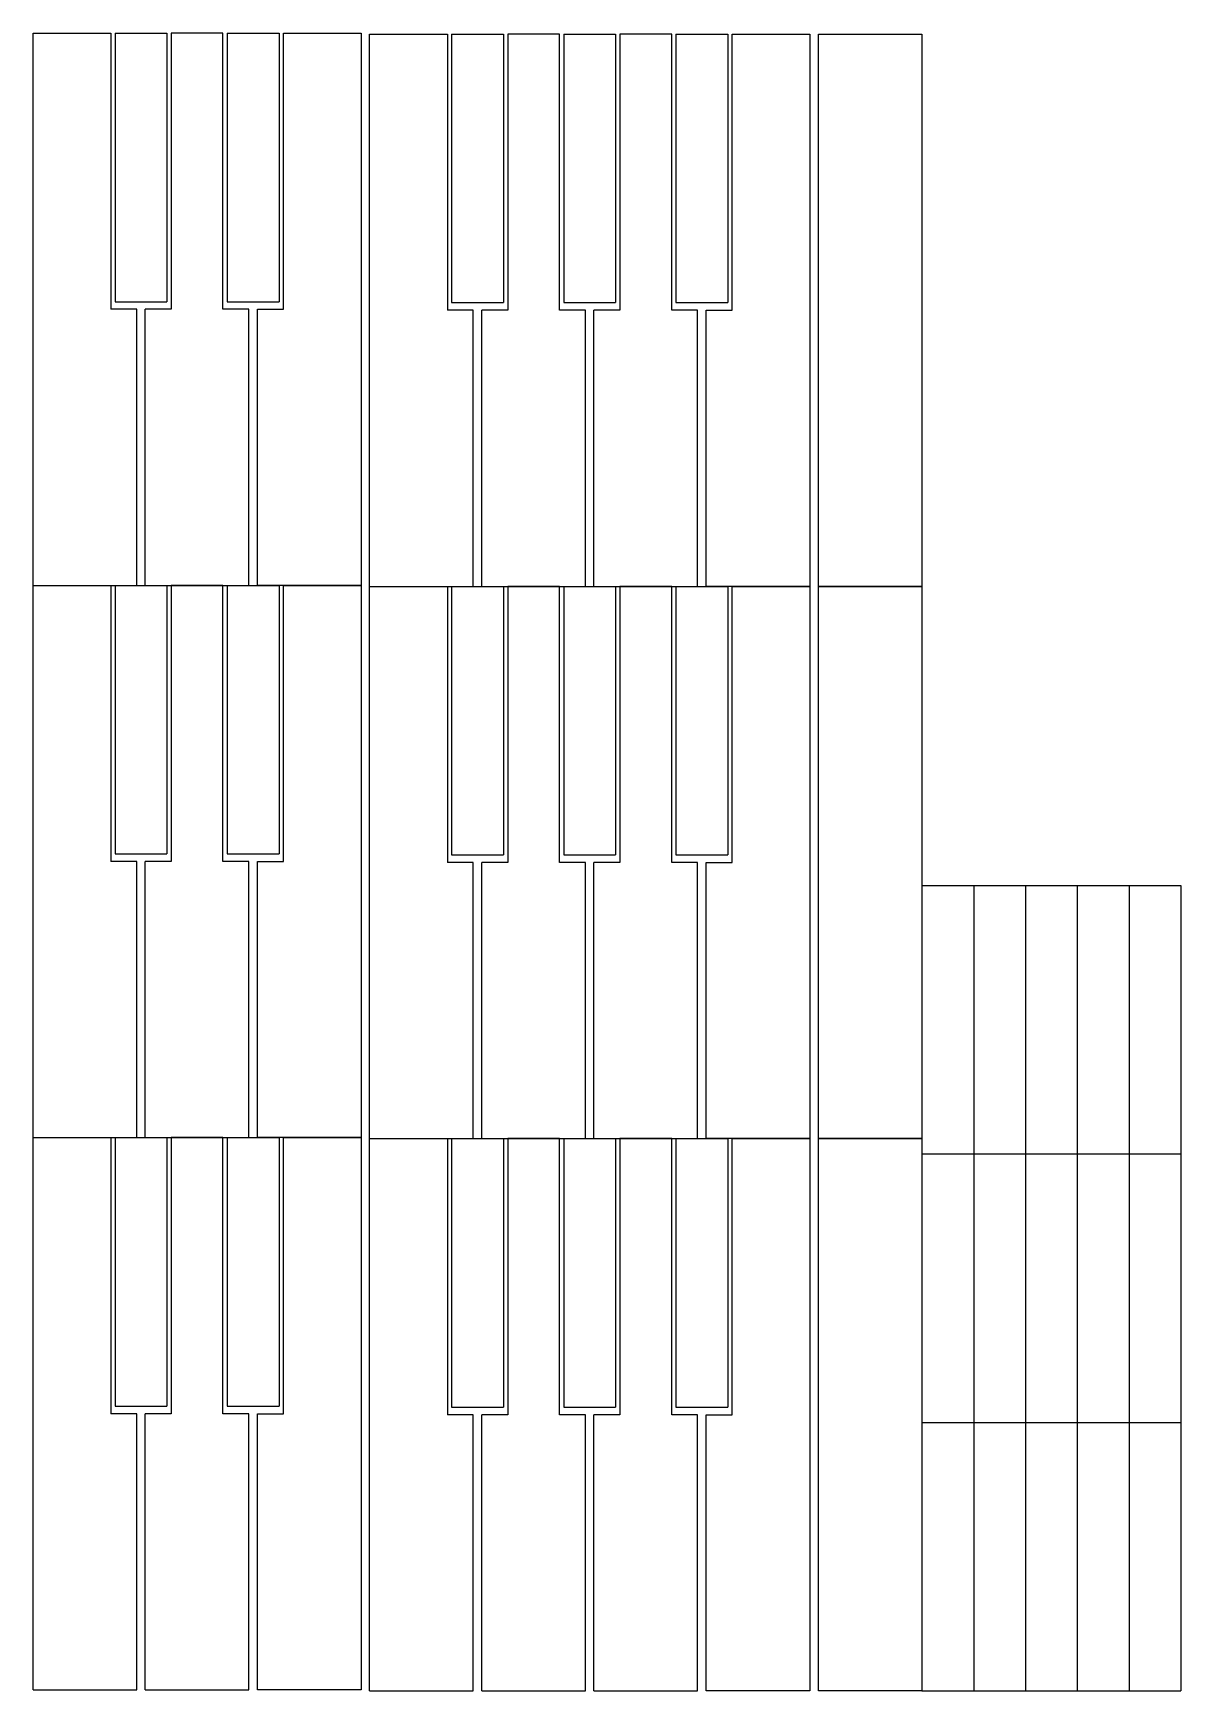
# Model space of a CAD drawing. Header units: inches. Extents: x 0 to 8.3, y 0 to 12.
import ezdxf

# ---------------------------------------------------------------- set-up
doc = ezdxf.new("R2010")
doc.units = ezdxf.units.IN
doc.header["$MEASUREMENT"] = 0

msp = doc.modelspace()

# ---------------------------------------------------------------- linework, layer by layer
for p, q in [((0, 8), (0, 12)), ((0, 12), (0.562, 12)), ((0.562, 12), (0.562, 10)), ((0.594, 12), (0.969, 12)), ((0.594, 12), (0.594, 10.055)), ((0.969, 12), (0.969, 10.055)), ((1.375, 12), (1, 12)), ((1, 12), (1, 10)), ((1.375, 10), (1.375, 12)), ((1.406, 12), (1.781, 12)), ((1.406, 12), (1.406, 10.055)), ((1.781, 12), (1.781, 10.055)), ((1.812, 10), (1.812, 12)), ((1.812, 12), (2.375, 12)), ((2.375, 12), (2.375, 8)), ((2.437, 7.993), (2.437, 11.993)), ((2.437, 11.993), (3, 11.993)), ((3, 11.993), (3, 9.993)), ((3.031, 11.993), (3.406, 11.993)), ((3.031, 11.993), (3.031, 10.049)), ((3.406, 11.993), (3.406, 10.049)), ((3.812, 11.993), (3.437, 11.993)), ((3.437, 11.993), (3.437, 9.993)), ((3.812, 9.993), (3.812, 11.993)), ((3.844, 11.993), (4.219, 11.993)), ((3.844, 11.993), (3.844, 10.049)), ((4.219, 11.993), (4.219, 10.049)), ((4.625, 11.993), (4.25, 11.993)), ((4.25, 11.993), (4.25, 9.993)), ((4.625, 9.993), (4.625, 11.993)), ((4.656, 11.993), (5.031, 11.993)), ((4.656, 11.993), (4.656, 10.049)), ((5.031, 11.993), (5.031, 10.049)), ((5.062, 9.993), (5.062, 11.993)), ((5.062, 11.993), (5.625, 11.993)), ((5.625, 11.993), (5.625, 7.993)), ((5.687, 7.993), (5.687, 11.993)), ((5.687, 11.993), (6.437, 11.993)), ((6.437, 11.993), (6.437, 7.993)), ((0.75, 10), (0.562, 10)), ((0.594, 10.055), (0.969, 10.055)), ((0.75, 8), (0.75, 10)), ((0.812, 8), (0.812, 10)), ((1, 10), (0.812, 10)), ((1.562, 10), (1.375, 10)), ((1.406, 10.055), (1.781, 10.055)), ((1.562, 8), (1.562, 10)), ((1.625, 8), (1.625, 10)), ((1.625, 10), (1.812, 10)), ((3.187, 9.993), (3, 9.993)), ((3.031, 10.049), (3.406, 10.049)), ((3.187, 7.993), (3.187, 9.993)), ((3.25, 7.993), (3.25, 9.993)), ((3.437, 9.993), (3.25, 9.993)), ((4, 9.993), (3.812, 9.993)), ((3.844, 10.049), (4.219, 10.049)), ((4, 7.993), (4, 9.993)), ((4.062, 7.993), (4.062, 9.993)), ((4.25, 9.993), (4.062, 9.993)), ((4.812, 9.993), (4.625, 9.993)), ((4.656, 10.049), (5.031, 10.049)), ((4.812, 7.993), (4.812, 9.993)), ((4.875, 7.993), (4.875, 9.993)), ((4.875, 9.993), (5.062, 9.993)), ((0, 4), (0, 8)), ((0, 8), (0.562, 8)), ((0, 8), (0.75, 8)), ((0.562, 8), (0.562, 6)), ((0.594, 8), (0.969, 8)), ((0.594, 8), (0.594, 6.055)), ((0.812, 8), (1.562, 8)), ((0.969, 8), (0.969, 6.055)), ((1.375, 8), (1, 8)), ((1, 8), (1, 6)), ((1.375, 6), (1.375, 8)), ((1.406, 8), (1.781, 8)), ((1.406, 8), (1.406, 6.055)), ((2.375, 8), (1.625, 8)), ((1.781, 8), (1.781, 6.055)), ((1.812, 6), (1.812, 8)), ((1.812, 8), (2.375, 8)), ((2.375, 8), (2.375, 4)), ((2.437, 3.993), (2.437, 7.993)), ((2.437, 7.993), (3, 7.993)), ((2.437, 7.993), (3.187, 7.993)), ((3, 7.993), (3, 5.993)), ((3.031, 7.993), (3.406, 7.993)), ((3.031, 7.993), (3.031, 6.049)), ((3.25, 7.993), (4, 7.993)), ((3.406, 7.993), (3.406, 6.049)), ((3.812, 7.993), (3.437, 7.993)), ((3.437, 7.993), (3.437, 5.993)), ((3.812, 5.993), (3.812, 7.993)), ((3.844, 7.993), (4.219, 7.993)), ((3.844, 7.993), (3.844, 6.049)), ((4.062, 7.993), (4.812, 7.993)), ((4.219, 7.993), (4.219, 6.049)), ((4.625, 7.993), (4.25, 7.993)), ((4.25, 7.993), (4.25, 5.993)), ((4.625, 5.993), (4.625, 7.993)), ((4.656, 7.993), (5.031, 7.993)), ((4.656, 7.993), (4.656, 6.049)), ((5.625, 7.993), (4.875, 7.993)), ((5.031, 7.993), (5.031, 6.049)), ((5.062, 5.993), (5.062, 7.993)), ((5.062, 7.993), (5.625, 7.993)), ((5.625, 7.993), (5.625, 3.993)), ((5.687, 3.993), (5.687, 7.993)), ((5.687, 7.993), (6.437, 7.993)), ((6.437, 7.993), (5.687, 7.993)), ((6.437, 7.993), (6.437, 3.993)), ((0.594, 6.055), (0.969, 6.055)), ((1.406, 6.055), (1.781, 6.055)), ((3.031, 6.049), (3.406, 6.049)), ((3.844, 6.049), (4.219, 6.049)), ((4.656, 6.049), (5.031, 6.049)), ((0.75, 6), (0.562, 6)), ((0.75, 4), (0.75, 6)), ((0.812, 4), (0.812, 6)), ((1, 6), (0.812, 6)), ((1.562, 6), (1.375, 6)), ((1.562, 4), (1.562, 6)), ((1.625, 4), (1.625, 6)), ((1.625, 6), (1.812, 6)), ((3.187, 5.993), (3, 5.993)), ((3.187, 3.993), (3.187, 5.993)), ((3.25, 3.993), (3.25, 5.993)), ((3.437, 5.993), (3.25, 5.993)), ((4, 5.993), (3.812, 5.993)), ((4, 3.993), (4, 5.993)), ((4.062, 3.993), (4.062, 5.993)), ((4.25, 5.993), (4.062, 5.993)), ((4.812, 5.993), (4.625, 5.993)), ((4.812, 3.993), (4.812, 5.993)), ((4.875, 3.993), (4.875, 5.993)), ((4.875, 5.993), (5.062, 5.993)), ((6.437, 5.827), (6.812, 5.827)), ((6.437, 5.827), (6.437, 3.883)), ((6.812, 5.827), (6.812, 3.883)), ((6.812, 5.827), (7.187, 5.827)), ((6.812, 5.827), (6.812, 3.883)), ((7.187, 5.827), (7.187, 3.883)), ((7.187, 5.827), (7.562, 5.827)), ((7.187, 5.827), (7.187, 3.883)), ((7.562, 5.827), (7.562, 3.883)), ((7.562, 5.827), (7.937, 5.827)), ((7.562, 5.827), (7.562, 3.883)), ((7.937, 5.827), (7.937, 3.883)), ((7.937, 5.827), (8.312, 5.827)), ((7.937, 5.827), (7.937, 3.883)), ((8.312, 5.827), (8.312, 3.883)), ((0, 0), (0, 4)), ((0, 4), (0.562, 4)), ((0, 4), (0.75, 4)), ((0.562, 4), (0.562, 2)), ((0.594, 4), (0.969, 4)), ((0.594, 4), (0.594, 2.055)), ((0.812, 4), (1.562, 4)), ((0.969, 4), (0.969, 2.055)), ((1.375, 4), (1, 4)), ((1, 4), (1, 2)), ((1.375, 2), (1.375, 4)), ((1.406, 4), (1.781, 4)), ((1.406, 4), (1.406, 2.055)), ((2.375, 4), (1.625, 4)), ((1.781, 4), (1.781, 2.055)), ((1.812, 2), (1.812, 4)), ((1.812, 4), (2.375, 4)), ((2.375, 4), (2.375, 0)), ((2.437, -0.007), (2.437, 3.993)), ((2.437, 3.993), (3, 3.993)), ((2.437, 3.993), (3.187, 3.993)), ((3, 3.993), (3, 1.993)), ((3.031, 3.993), (3.406, 3.993)), ((3.031, 3.993), (3.031, 2.049)), ((3.25, 3.993), (4, 3.993)), ((3.406, 3.993), (3.406, 2.049)), ((3.812, 3.993), (3.437, 3.993)), ((3.437, 3.993), (3.437, 1.993)), ((3.812, 1.993), (3.812, 3.993)), ((3.844, 3.993), (4.219, 3.993)), ((3.844, 3.993), (3.844, 2.049)), ((4.062, 3.993), (4.812, 3.993)), ((4.219, 3.993), (4.219, 2.049)), ((4.625, 3.993), (4.25, 3.993)), ((4.25, 3.993), (4.25, 1.993)), ((4.625, 1.993), (4.625, 3.993)), ((4.656, 3.993), (5.031, 3.993)), ((4.656, 3.993), (4.656, 2.049)), ((5.625, 3.993), (4.875, 3.993)), ((5.031, 3.993), (5.031, 2.049)), ((5.062, 1.993), (5.062, 3.993)), ((5.062, 3.993), (5.625, 3.993)), ((5.625, 3.993), (5.625, -0.007)), ((5.687, -0.007), (5.687, 3.993)), ((5.687, 3.993), (6.437, 3.993)), ((6.437, 3.993), (5.687, 3.993)), ((6.437, 3.993), (6.437, -0.007)), ((6.437, 3.883), (6.812, 3.883)), ((6.437, 3.883), (6.437, 1.938)), ((6.437, 3.883), (6.812, 3.883)), ((6.812, 3.883), (6.812, 1.938)), ((6.812, 3.883), (7.187, 3.883)), ((6.812, 3.883), (6.812, 1.938)), ((6.812, 3.883), (7.187, 3.883)), ((7.187, 3.883), (7.187, 1.938)), ((7.187, 3.883), (7.562, 3.883)), ((7.187, 3.883), (7.187, 1.938)), ((7.187, 3.883), (7.562, 3.883)), ((7.562, 3.883), (7.562, 1.938)), ((7.562, 3.883), (7.937, 3.883)), ((7.562, 3.883), (7.562, 1.938)), ((7.562, 3.883), (7.937, 3.883)), ((7.937, 3.883), (7.937, 1.938)), ((7.937, 3.883), (8.312, 3.883)), ((7.937, 3.883), (7.937, 1.938)), ((7.937, 3.883), (8.312, 3.883)), ((8.312, 3.883), (8.312, 1.938)), ((0.594, 2.055), (0.969, 2.055)), ((1.406, 2.055), (1.781, 2.055)), ((3.031, 2.049), (3.406, 2.049)), ((3.844, 2.049), (4.219, 2.049)), ((4.656, 2.049), (5.031, 2.049)), ((0.75, 2), (0.562, 2)), ((0.562, 2), (0.562, 2)), ((0.75, 0), (0.75, 2)), ((0.812, 0), (0.812, 2)), ((1, 2), (0.812, 2)), ((1.562, 2), (1.375, 2)), ((1.562, 0), (1.562, 2)), ((1.625, 0), (1.625, 2)), ((1.625, 2), (1.812, 2)), ((3.187, 1.993), (3, 1.993)), ((3.187, -0.007), (3.187, 1.993)), ((3.25, -0.007), (3.25, 1.993)), ((3.437, 1.993), (3.25, 1.993)), ((4, 1.993), (3.812, 1.993)), ((4, -0.007), (4, 1.993)), ((4.062, -0.007), (4.062, 1.993)), ((4.25, 1.993), (4.062, 1.993)), ((4.812, 1.993), (4.625, 1.993)), ((4.812, -0.007), (4.812, 1.993)), ((4.875, -0.007), (4.875, 1.993)), ((4.875, 1.993), (5.062, 1.993)), ((6.437, 1.938), (6.812, 1.938)), ((6.437, 1.938), (6.437, -0.007)), ((6.437, 1.938), (6.812, 1.938)), ((6.812, 1.938), (6.812, -0.007)), ((6.812, 1.938), (7.187, 1.938)), ((6.812, 1.938), (6.812, -0.007)), ((6.812, 1.938), (7.187, 1.938)), ((7.187, 1.938), (7.187, -0.007)), ((7.187, 1.938), (7.562, 1.938)), ((7.187, 1.938), (7.187, -0.007)), ((7.187, 1.938), (7.562, 1.938)), ((7.562, 1.938), (7.562, -0.007)), ((7.562, 1.938), (7.937, 1.938)), ((7.562, 1.938), (7.562, -0.007)), ((7.562, 1.938), (7.937, 1.938)), ((7.937, 1.938), (7.937, -0.007)), ((7.937, 1.938), (8.312, 1.938)), ((7.937, 1.938), (7.937, -0.007)), ((7.937, 1.938), (8.312, 1.938)), ((8.312, 1.938), (8.312, -0.007)), ((0, 0), (0.75, 0)), ((0.812, 0), (1.562, 0)), ((2.375, 0), (1.625, 0)), ((2.437, -0.007), (3.187, -0.007)), ((3.25, -0.007), (4, -0.007)), ((4.062, -0.007), (4.812, -0.007)), ((5.625, -0.007), (4.875, -0.007)), ((6.437, -0.007), (5.687, -0.007)), ((6.437, -0.007), (6.812, -0.007)), ((6.812, -0.007), (7.187, -0.007)), ((7.187, -0.007), (7.562, -0.007)), ((7.562, -0.007), (7.937, -0.007)), ((7.937, -0.007), (8.312, -0.007))]:
    msp.add_line(p, q)

doc.saveas('drawing.dxf')
